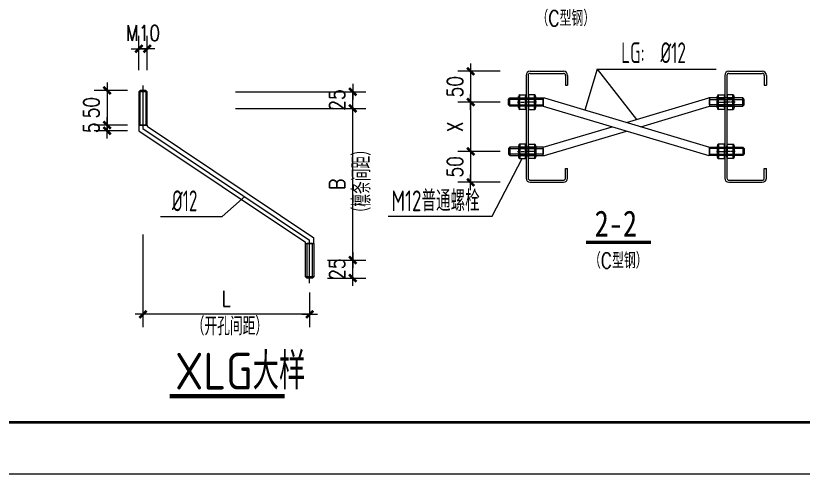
# Model space of a CAD drawing. Header units: millimetres. Extents: x 19781 to 898973, y -947928 to -267362.
# Drawn here: x 530426 to 553155, y -635803 to -622575 of the extents above; entities that cross this region are included whole.
import ezdxf

# ---------------------------------------------------------------- set-up
doc = ezdxf.new("R2010")
doc.units = ezdxf.units.MM
doc.header["$LTSCALE"] = 100
doc.linetypes.add('ACAD_ISO04W100', pattern=[30.5, 24, -3, 0.5, -3])
doc.linetypes.add('CENTER2', pattern=[28.574999, 19.049999, -3.175, 3.175, -3.175])
doc.layers.get('0').update_dxf_attribs({"lineweight": 18})
for name, color, linetype, lineweight in [('08', 3, 'Continuous', 18), ('14', 2, 'Continuous', 18), ('AXIS', 3, 'Continuous', 18), ('BORDER', 7, 'Continuous', 18), ('PUB_TEXT', 7, 'Continuous', 18), ('TDB_中实线', 7, 'Continuous', 18), ('TDB_中心线', 4, 'ACAD_ISO04W100', 18), ('TDB_文字', 3, 'Continuous', 18), ('TDB_细实线', 1, 'Continuous', 18)]:
    doc.layers.add(name, color=color, linetype=linetype, lineweight=lineweight)
doc.styles.add('_HZTXT', font='txt.shx', dxfattribs={"width": 0.7, "bigfont": 'hztxt.shx'})
doc.styles.add('dim_font', font='simplex.shx', dxfattribs={"width": 0.8, "bigfont": 'gbcbig.shx'})
doc.styles.add('GBHZ', font='gbenor.shx', dxfattribs={"bigfont": 'gbcbig.shx'})
doc.styles.add('TDB_仿宋字', font='', dxfattribs={"width": 0.8})
doc.styles.add('TDB_尺寸文字', font='simplex.shx', dxfattribs={"width": 0.65, "bigfont": 'hzdx.shx'})
doc.styles.add('TDB_文字', font='gbxwxt.shx', dxfattribs={"width": 0.8, "bigfont": 'hzdx.shx'})
doc.styles.add('TSSD_REIN', font='tssdeng.shx', dxfattribs={"width": 0.7, "bigfont": 'hztxt.shx'})
doc.styles.get('TDB_仿宋字').set_extended_font_data('宋体')
doc.dimstyles.new('dimn', dxfattribs={"dimtxt": 300, "dimasz": 1, "dimexe": 250, "dimexo": 300, "dimgap": 150, "dimtad": 1, "dimdec": 0, "dimzin": 0, "dimdsep": 46, "dimtxsty": 'dim_font', "dimblk": '_CAXARROW', "dimcen": 1, "dimdle": 2, "dimclrt": 7, "dimadec": 1, "dimazin": 0, "dimtfac": 1, "dimtdec": 0, "dimtix": 1, "dimtmove": 2, "dimatfit": 3, "dimfxl": 1, "dimtolj": 1, "dimtzin": 0, "dimarcsym": 0})

# ---------------------------------------------------------------- blocks, each defined once
blk = doc.blocks.new('_DIMX')
blk.add_line((-150, 0), (150, 0))
blk.add_lwpolyline([(-70, -70, 50, 50, 0), (70, 70, 50, 50, 0)], format="xyseb")
blk = doc.blocks.new('*X1370')
at = {"layer": 'AXIS', "color": 0, "linetype": 'Continuous', "lineweight": -2, "transparency": 16777216}
for p, q in [((456, 4001), (456, 4600)), ((1912, 4001), (1912, 4600)), ((457, 4350), (1911, 4350))]:
    blk.add_line(p, q, dxfattribs=at)
at = {"layer": 'AXIS', "color": 0, "linetype": 'Continuous', "lineweight": -2, "transparency": 16777216, "xscale": 1.00005, "yscale": 1.00005, "zscale": 1.00005, "rotation": 180}
blk.add_blockref('_DIMX', (456, 4350), dxfattribs=at)
at = {"layer": 'AXIS', "color": 0, "linetype": 'Continuous', "lineweight": -2, "transparency": 16777216, "xscale": 1.00005, "yscale": 1.00005, "zscale": 1.00005}
blk.add_blockref('_DIMX', (1912, 4350), dxfattribs=at)
at = {"layer": 'AXIS', "color": 7, "linetype": 'Continuous', "transparency": 16777216, "insert": (1184, 4650), "char_height": 300, "width": 1851.52, "attachment_point": 5, "style": 'dim_font'}
blk.add_mtext('250', dxfattribs=at)
blk = doc.blocks.new('_CAXARROW')
blk.add_hatch(color=0).paths.add_polyline_path([(0, 0), (-1, 0.125), (-1, -0.125)], flags=0)
blk = doc.blocks.new('*X1371')
at = {"layer": 'AXIS', "color": 0, "linetype": 'Continuous', "lineweight": -2, "transparency": 16777216}
for p, q in [((1912, 4001), (1912, 4600)), ((3368, 4001), (3368, 4600)), ((1913, 4350), (3367, 4350))]:
    blk.add_line(p, q, dxfattribs=at)
at = {"layer": 'AXIS', "color": 0, "linetype": 'Continuous', "lineweight": -2, "transparency": 16777216, "xscale": 1.00005, "yscale": 1.00005, "zscale": 1.00005, "rotation": 180}
blk.add_blockref('_DIMX', (1912, 4350), dxfattribs=at)
at = {"layer": 'AXIS', "color": 0, "linetype": 'Continuous', "lineweight": -2, "transparency": 16777216, "xscale": 1.00005, "yscale": 1.00005, "zscale": 1.00005}
blk.add_blockref('_DIMX', (3368, 4350), dxfattribs=at)
at = {"layer": 'AXIS', "color": 7, "linetype": 'Continuous', "transparency": 16777216, "insert": (2640, 4650), "char_height": 300, "width": 1851.52, "attachment_point": 5, "style": 'dim_font'}
blk.add_mtext('250', dxfattribs=at)
blk = doc.blocks.new('*X1373')
at = {"layer": 'AXIS', "color": 0, "linetype": 'Continuous', "lineweight": -2, "transparency": 16777216}
for p, q in [((2159, 3791), (1340, 3791)), ((1590, 3792), (1590, 3793)), ((1590, 3791), (1590, 3198)), ((2159, 3198), (1340, 3198)), ((1590, 3197), (1590, 3196))]:
    blk.add_line(p, q, dxfattribs=at)
at = {"layer": 'AXIS', "color": 0, "linetype": 'Continuous', "lineweight": -2, "transparency": 16777216, "xscale": 1.00005, "yscale": 1.00005, "zscale": 1.00005}
for p, rotation in [((1590, 3791), 270), ((1590, 3198), 90)]:
    blk.add_blockref('_DIMX', p, dxfattribs=dict(at, rotation=rotation))
at = {"layer": 'AXIS', "color": 7, "linetype": 'Continuous', "transparency": 16777216, "insert": (1290, 3494), "char_height": 300, "width": 1165.77, "attachment_point": 5, "rotation": 90, "style": 'dim_font'}
blk.add_mtext('50', dxfattribs=at)
blk = doc.blocks.new('*X1374')
at = {"layer": 'AXIS', "color": 0, "linetype": 'Continuous', "lineweight": -2, "transparency": 16777216}
for p, q in [((2159, 3198), (1340, 3198)), ((1590, 3197), (1590, 2251)), ((2159, 2250), (1340, 2250))]:
    blk.add_line(p, q, dxfattribs=at)
at = {"layer": 'AXIS', "color": 0, "linetype": 'Continuous', "lineweight": -2, "transparency": 16777216, "xscale": 1.00005, "yscale": 1.00005, "zscale": 1.00005}
for p, rotation in [((1590, 3198), 90), ((1590, 2250), 270)]:
    blk.add_blockref('_DIMX', p, dxfattribs=dict(at, rotation=rotation))
at = {"layer": 'AXIS', "color": 7, "linetype": 'Continuous', "transparency": 16777216, "insert": (1290, 2724), "char_height": 300, "width": 480.02, "attachment_point": 5, "rotation": 90, "style": 'dim_font'}
blk.add_mtext('X', dxfattribs=at)
blk = doc.blocks.new('*X1375')
at = {"layer": 'AXIS', "color": 0, "linetype": 'Continuous', "lineweight": -2, "transparency": 16777216}
for p, q in [((2159, 2250), (1340, 2250)), ((1590, 2251), (1590, 2252)), ((1590, 2250), (1590, 1656)), ((2159, 1656), (1340, 1656)), ((1590, 1655), (1590, 1654))]:
    blk.add_line(p, q, dxfattribs=at)
at = {"layer": 'AXIS', "color": 0, "linetype": 'Continuous', "lineweight": -2, "transparency": 16777216, "xscale": 1.00005, "yscale": 1.00005, "zscale": 1.00005}
for p, rotation in [((1590, 2250), 270), ((1590, 1656), 90)]:
    blk.add_blockref('_DIMX', p, dxfattribs=dict(at, rotation=rotation))
at = {"layer": 'AXIS', "color": 7, "linetype": 'Continuous', "transparency": 16777216, "insert": (1290, 1953), "char_height": 300, "width": 1165.77, "attachment_point": 5, "rotation": 90, "style": 'dim_font'}
blk.add_mtext('50', dxfattribs=at)
blk = doc.blocks.new('*X1377')
at = {"layer": 'AXIS', "color": 0, "linetype": 'Continuous', "lineweight": -2, "transparency": 16777216}
for p, q in [((1142, 3151), (1142, 1363)), ((4348, 2035), (4348, 1363)), ((4347, 1613), (1143, 1613))]:
    blk.add_line(p, q, dxfattribs=at)
at = {"layer": 'AXIS', "color": 0, "linetype": 'Continuous', "lineweight": -2, "transparency": 16777216, "xscale": 1.00005, "yscale": 1.00005, "zscale": 1.00005, "rotation": 180}
blk.add_blockref('_DIMX', (1142, 1613), dxfattribs=at)
at = {"layer": 'AXIS', "color": 0, "linetype": 'Continuous', "lineweight": -2, "transparency": 16777216, "xscale": 1.00005, "yscale": 1.00005, "zscale": 1.00005}
blk.add_blockref('_DIMX', (4348, 1613), dxfattribs=at)
at = {"layer": 'AXIS', "color": 7, "linetype": 'Continuous', "transparency": 16777216, "insert": (2745, 1913), "char_height": 300, "width": 411.45, "attachment_point": 5, "style": 'dim_font'}
blk.add_mtext('L', dxfattribs=at)
blk = doc.blocks.new('*X1378')
at = {"layer": 'AXIS', "color": 0, "linetype": 'Continuous', "lineweight": -2, "transparency": 16777216}
for p, q in [((4695, 2655), (5428, 2655)), ((5178, 2656), (5178, 2657)), ((5178, 2308), (5178, 2655)), ((4695, 2308), (5428, 2308)), ((5178, 2307), (5178, 2306))]:
    blk.add_line(p, q, dxfattribs=at)
at = {"layer": 'AXIS', "color": 0, "linetype": 'Continuous', "lineweight": -2, "transparency": 16777216, "xscale": 1.00005, "yscale": 1.00005, "zscale": 1.00005}
for p, rotation in [((5178, 2655), 270), ((5178, 2308), 90)]:
    blk.add_blockref('_DIMX', p, dxfattribs=dict(at, rotation=rotation))
at = {"layer": 'AXIS', "color": 7, "linetype": 'Continuous', "transparency": 16777216, "insert": (4878, 2481), "char_height": 300, "width": 1165.77, "attachment_point": 5, "rotation": 90, "style": 'dim_font'}
blk.add_mtext('25', dxfattribs=at)
blk = doc.blocks.new('*X1379')
at = {"layer": 'AXIS', "color": 0, "linetype": 'Continuous', "lineweight": -2, "transparency": 16777216}
for p, q in [((2922, 5574), (5428, 5574)), ((5178, 2656), (5178, 5573)), ((4695, 2655), (5428, 2655))]:
    blk.add_line(p, q, dxfattribs=at)
at = {"layer": 'AXIS', "color": 0, "linetype": 'Continuous', "lineweight": -2, "transparency": 16777216, "xscale": 1.00005, "yscale": 1.00005, "zscale": 1.00005}
for p, rotation in [((5178, 5574), 90), ((5178, 2655), 270)]:
    blk.add_blockref('_DIMX', p, dxfattribs=dict(at, rotation=rotation))
at = {"layer": 'AXIS', "color": 7, "linetype": 'Continuous', "transparency": 16777216, "insert": (4878, 4114), "char_height": 300, "width": 480.02, "attachment_point": 5, "rotation": 90, "style": 'dim_font'}
blk.add_mtext('B', dxfattribs=at)
blk = doc.blocks.new('*X1380')
at = {"layer": 'AXIS', "color": 0, "linetype": 'Continuous', "lineweight": -2, "transparency": 16777216}
for p, q in [((2922, 5894), (5428, 5894)), ((5178, 5895), (5178, 5896)), ((5178, 5574), (5178, 5894)), ((2922, 5574), (5428, 5574)), ((5178, 5573), (5178, 5572))]:
    blk.add_line(p, q, dxfattribs=at)
at = {"layer": 'AXIS', "color": 0, "linetype": 'Continuous', "lineweight": -2, "transparency": 16777216, "xscale": 1.00005, "yscale": 1.00005, "zscale": 1.00005}
for p, rotation in [((5178, 5894), 270), ((5178, 5574), 90)]:
    blk.add_blockref('_DIMX', p, dxfattribs=dict(at, rotation=rotation))
at = {"layer": 'AXIS', "color": 7, "linetype": 'Continuous', "transparency": 16777216, "insert": (4878, 5734), "char_height": 300, "width": 1165.77, "attachment_point": 5, "rotation": 90, "style": 'dim_font'}
blk.add_mtext('25', dxfattribs=at)
blk = doc.blocks.new('*X1381')
at = {"layer": 'AXIS', "color": 0, "linetype": 'Continuous', "lineweight": -2, "transparency": 16777216}
for p, q in [((1062, 6311), (1062, 6972)), ((1222, 6311), (1222, 6972)), ((1061, 6722), (1060, 6722)), ((1062, 6722), (1222, 6722)), ((1223, 6722), (1224, 6722))]:
    blk.add_line(p, q, dxfattribs=at)
at = {"layer": 'AXIS', "color": 0, "linetype": 'Continuous', "lineweight": -2, "transparency": 16777216, "xscale": 1.00005, "yscale": 1.00005, "zscale": 1.00005}
blk.add_blockref('_DIMX', (1062, 6722), dxfattribs=at)
at = {"layer": 'AXIS', "color": 0, "linetype": 'Continuous', "lineweight": -2, "transparency": 16777216, "xscale": 1.00005, "yscale": 1.00005, "zscale": 1.00005, "rotation": 180}
blk.add_blockref('_DIMX', (1222, 6722), dxfattribs=at)
at = {"layer": 'AXIS', "color": 7, "linetype": 'Continuous', "transparency": 16777216, "insert": (1142, 7022), "char_height": 300, "width": 1954.38, "attachment_point": 5, "style": 'dim_font'}
blk.add_mtext('M10', dxfattribs=at)
blk = doc.blocks.new('*X1382')
at = {"layer": 'AXIS', "color": 0, "linetype": 'Continuous', "lineweight": -2, "transparency": 16777216}
for p, q in [((843, 5920), (200, 5920)), ((450, 5921), (450, 5922)), ((450, 5920), (450, 5253)), ((843, 5253), (200, 5253)), ((450, 5252), (450, 5251))]:
    blk.add_line(p, q, dxfattribs=at)
at = {"layer": 'AXIS', "color": 0, "linetype": 'Continuous', "lineweight": -2, "transparency": 16777216, "xscale": 1.00005, "yscale": 1.00005, "zscale": 1.00005}
for p, rotation in [((450, 5920), 270), ((450, 5253), 90)]:
    blk.add_blockref('_DIMX', p, dxfattribs=dict(at, rotation=rotation))
at = {"layer": 'AXIS', "color": 7, "linetype": 'Continuous', "transparency": 16777216, "insert": (150, 5587), "char_height": 300, "width": 1165.77, "attachment_point": 5, "rotation": 90, "style": 'dim_font'}
blk.add_mtext('50', dxfattribs=at)
blk = doc.blocks.new('*X1383')
at = {"layer": 'AXIS', "color": 0, "linetype": 'Continuous', "lineweight": -2, "transparency": 16777216}
for p, q in [((843, 5253), (200, 5253)), ((450, 5254), (450, 5255)), ((450, 5253), (450, 5144)), ((843, 5144), (200, 5144)), ((450, 5143), (450, 5142))]:
    blk.add_line(p, q, dxfattribs=at)
at = {"layer": 'AXIS', "color": 0, "linetype": 'Continuous', "lineweight": -2, "transparency": 16777216, "xscale": 1.00005, "yscale": 1.00005, "zscale": 1.00005}
for p, rotation in [((450, 5253), 270), ((450, 5144), 90)]:
    blk.add_blockref('_DIMX', p, dxfattribs=dict(at, rotation=rotation))
at = {"layer": 'AXIS', "color": 7, "linetype": 'Continuous', "transparency": 16777216, "insert": (150, 5199), "char_height": 300, "width": 480.02, "attachment_point": 5, "rotation": 90, "style": 'dim_font'}
blk.add_mtext('5', dxfattribs=at)
blk = doc.blocks.new('A$C494400F7')
for p, q in [((330.4, 3149), (330.4, 3356.9)), ((330.4, 3356.9), (412.4, 3356.9)), ((412.4, 3356.9), (412.4, 3149)), ((412.4, 3335.9), (418.4, 3335.9)), ((412.4, 3169.9), (412.4, 3335.9)), ((418.4, 3335.9), (418.4, 3169.9)), ((487.3, 3335.9), (481.3, 3335.9)), ((481.3, 3335.9), (481.3, 3169.9)), ((569.3, 3356.9), (487.3, 3356.9)), ((487.3, 3356.9), (487.3, 3149)), ((487.3, 3169.9), (487.3, 3335.9)), ((569.3, 3149), (569.3, 3356.9)), ((3257.5, 3149), (3257.5, 3356.9)), ((3257.5, 3356.9), (3339.5, 3356.9)), ((3339.5, 3356.9), (3339.5, 3149)), ((3339.5, 3335.9), (3345.5, 3335.9)), ((3339.5, 3169.9), (3339.5, 3335.9)), ((3345.5, 3335.9), (3345.5, 3169.9)), ((3414.7, 3335.9), (3408.7, 3335.9)), ((3408.7, 3335.9), (3408.7, 3169.9)), ((3496.7, 3356.9), (3414.7, 3356.9)), ((3414.7, 3356.9), (3414.7, 3149)), ((3414.7, 3169.9), (3414.7, 3335.9)), ((3496.7, 3149), (3496.7, 3356.9)), ((310.4, 3173.3), (310.4, 3332.6)), ((330.4, 3304.9), (412.4, 3304.9)), ((330.4, 3201), (412.4, 3201)), ((569.3, 3304.9), (487.3, 3304.9)), ((569.3, 3201), (487.3, 3201)), ((589.3, 3173.3), (589.3, 3332.6)), ((3237.5, 3173.3), (3237.5, 3332.6)), ((3257.5, 3304.9), (3339.5, 3304.9)), ((3257.5, 3201), (3339.5, 3201)), ((3496.7, 3304.9), (3414.7, 3304.9)), ((3496.7, 3201), (3414.7, 3201)), ((3516.7, 3173.3), (3516.7, 3332.6)), ((412.4, 3149), (330.4, 3149)), ((418.4, 3169.9), (412.4, 3169.9)), ((481.3, 3169.9), (487.3, 3169.9)), ((487.3, 3149), (569.3, 3149)), ((3339.5, 3149), (3257.5, 3149)), ((3345.5, 3169.9), (3339.5, 3169.9)), ((3408.7, 3169.9), (3414.7, 3169.9)), ((3414.7, 3149), (3496.7, 3149))]:
    blk.add_line(p, q)
at = {"color": 2, "linetype": 'CENTER2', "ltscale": 0.0075}
for p, q in [((299.1, 3252.9), (432.1, 3252.9)), ((600.6, 3252.9), (467.5, 3252.9)), ((3226.2, 3252.9), (3359.3, 3252.9)), ((3528, 3252.9), (3394.9, 3252.9))]:
    blk.add_line(p, q, dxfattribs=at)
for centre, radius, start, end in [((337.2, 3330.9), 26.9, 104.67593, 255.32407), ((562.5, 3330.9), 26.9, 284.67593, 75.32407), ((3264.3, 3330.9), 26.9, 104.67593, 255.32407), ((3489.9, 3330.9), 26.9, 284.67593, 75.32407), ((337.2, 3175), 26.9, 104.67593, 255.32407), ((387.9, 3252.9), 77.5, 137.89655, 222.10345), ((511.8, 3252.9), 77.5, 317.89655, 42.10345), ((562.5, 3175), 26.9, 284.67593, 75.32407), ((3315, 3252.9), 77.5, 137.89655, 222.10345), ((3264.3, 3175), 26.9, 104.67593, 255.32407), ((3439.2, 3252.9), 77.5, 317.89655, 42.10345), ((3489.9, 3175), 26.9, 284.67593, 75.32407)]:
    blk.add_arc(centre, radius, start, end)
at = {"layer": 'TDB_中实线'}
for p, q in [((467.8, 3651.2), (947.3, 3675.2)), ((469.3, 3621.3), (948.8, 3645.2)), ((3354.9, 3621.2), (2875.4, 3645.2)), ((3356.4, 3651.2), (2876.9, 3675.2)), ((410.9, 3588.3), (484.9, 2110)), ((440.9, 3589.8), (514.8, 2111.5)), ((980.3, 3616.8), (987.3, 3476.9)), ((1010.2, 3618.3), (1017.2, 3478.4)), ((2814, 3618.3), (2807, 3478.4)), ((2844, 3616.8), (2837, 3476.9)), ((3383.3, 3589.8), (3309.4, 2111.5)), ((3413.3, 3588.3), (3339.4, 2110)), ((987.3, 3476.9), (1017.2, 3478.4)), ((2837, 3476.9), (2807, 3478.4)), ((1047.2, 2278.3), (1077.2, 2279.8)), ((1054.2, 2138.5), (1047.2, 2278.3)), ((1084.2, 2140), (1077.2, 2279.8)), ((2740, 2140), (2747, 2279.8)), ((2777, 2278.3), (2747, 2279.8)), ((2770, 2138.5), (2777, 2278.3)), ((546.3, 2083), (1025.7, 2107)), ((547.8, 2053.1), (1027.2, 2077.1)), ((3276.4, 2053), (2797, 2077)), ((3277.9, 2083), (2798.5, 2107))]:
    blk.add_line(p, q, dxfattribs=at)
at = {"layer": 'TDB_中实线', "ltscale": 100}
for p, q in [((470.7, 3412.9), (470.7, 3092.9)), ((470.7, 3412.9), (3351.5, 3412.9)), ((470.7, 3382.9), (3351.5, 3382.9)), ((546.2, 3382.9), (576.2, 3412.9)), ((658.4, 3382.9), (688.4, 3412.9)), ((770.7, 3382.9), (800.7, 3412.9)), ((883, 3382.9), (913, 3412.9)), ((995.2, 3382.9), (1025.2, 3412.9)), ((1107.5, 3382.9), (1137.5, 3412.9)), ((1219.8, 3382.9), (1249.8, 3412.9)), ((1332, 3382.9), (1362, 3412.9)), ((1444.3, 3382.9), (1474.3, 3412.9)), ((1556.6, 3382.9), (1586.6, 3412.9)), ((1668.8, 3382.9), (1698.8, 3412.9)), ((1781.1, 3382.9), (1811.1, 3412.9)), ((1893.4, 3382.9), (1923.4, 3412.9)), ((2005.6, 3382.9), (2035.6, 3412.9)), ((2117.9, 3382.9), (2147.9, 3412.9)), ((2230.1, 3382.9), (2260.2, 3412.9)), ((2342.4, 3382.9), (2372.4, 3412.9)), ((2454.7, 3382.9), (2484.7, 3412.9)), ((2566.9, 3382.9), (2596.9, 3412.9)), ((2679.2, 3382.9), (2709.2, 3412.9)), ((2791.5, 3382.9), (2821.5, 3412.9)), ((2903.7, 3382.9), (2933.7, 3412.9)), ((3016, 3382.9), (3046, 3412.9)), ((3128.3, 3382.9), (3158.3, 3412.9)), ((3240.5, 3382.9), (3270.5, 3412.9)), ((3351.5, 3092.9), (3351.5, 3412.9)), ((69.6, 3292.9), (89.6, 3312.9)), ((69.6, 3212.9), (69.6, 3292.9)), ((89.6, 3192.9), (69.6, 3212.9)), ((89.6, 3192.9), (89.6, 3312.9)), ((89.6, 3312.9), (736.2, 3312.9)), ((736.2, 3292.9), (89.6, 3292.9)), ((89.6, 3212.9), (736.2, 3212.9)), ((736.2, 3192.9), (89.6, 3192.9)), ((736.2, 3312.9), (3088, 3312.9)), ((736.2, 3312.9), (736.2, 3192.9)), ((736.2, 3212.9), (736.2, 3292.9)), ((736.2, 3192.9), (3088, 3192.9)), ((3649.7, 3312.9), (3088, 3312.9)), ((3088, 3312.9), (3088, 3192.9)), ((3088, 3212.9), (3088, 3292.9)), ((3088, 3292.9), (3649.7, 3292.9)), ((3649.7, 3212.9), (3088, 3212.9)), ((3088, 3192.9), (3649.7, 3192.9)), ((3649.7, 3192.9), (3649.7, 3312.9)), ((3669.7, 3292.9), (3649.7, 3312.9)), ((3649.7, 3192.9), (3669.7, 3212.9)), ((3669.7, 3212.9), (3669.7, 3292.9)), ((470.7, 3122.9), (3351.5, 3122.9)), ((470.7, 3092.9), (3351.5, 3092.9)), ((480.7, 3092.9), (510.7, 3122.9)), ((592.9, 3092.9), (622.9, 3122.9)), ((705.2, 3092.9), (735.2, 3122.9)), ((817.5, 3092.9), (847.5, 3122.9)), ((929.7, 3092.9), (959.7, 3122.9)), ((1042, 3092.9), (1072, 3122.9)), ((1154.3, 3092.9), (1184.3, 3122.9)), ((1266.5, 3092.9), (1296.5, 3122.9)), ((1378.8, 3092.9), (1408.8, 3122.9)), ((1491.1, 3092.9), (1521.1, 3122.9)), ((1603.3, 3092.9), (1633.3, 3122.9)), ((1715.6, 3092.9), (1745.6, 3122.9)), ((1827.9, 3092.9), (1857.9, 3122.9)), ((1940.1, 3092.9), (1970.1, 3122.9)), ((2052.4, 3092.9), (2082.4, 3122.9)), ((2164.6, 3092.9), (2194.7, 3122.9)), ((2276.9, 3092.9), (2306.9, 3122.9)), ((2389.2, 3092.9), (2419.2, 3122.9)), ((2501.4, 3092.9), (2531.4, 3122.9)), ((2613.7, 3092.9), (2643.7, 3122.9)), ((2726, 3092.9), (2756, 3122.9)), ((2838.2, 3092.9), (2868.2, 3122.9)), ((2950.5, 3092.9), (2980.5, 3122.9)), ((3062.8, 3092.9), (3092.8, 3122.9)), ((3175, 3092.9), (3205, 3122.9)), ((3287.3, 3092.9), (3317.3, 3122.9))]:
    blk.add_line(p, q, dxfattribs=at)
at = {"layer": 'TDB_中实线', "color": 3}
for p, q in [((233.8, 1971.5), (1912.1, 2055.5)), ((237.3, 1901.6), (1915.6, 1985.5)), ((3586.9, 1901.6), (1908.6, 1985.5)), ((3590.4, 1971.5), (1912.1, 2055.5))]:
    blk.add_line(p, q, dxfattribs=at)
at = {"layer": 'TDB_中实线'}
for centre, radius, start, end in [((470.8, 3591.3), 60, 92.864, 182.864), ((950.3, 3615.3), 60, 2.864, 92.864), ((950.3, 3615.3), 30, 2.865, 92.864), ((470.8, 3591.3), 30, 92.864, 182.864), ((1024.2, 2137), 30, 272.864, 2.864), ((1024.2, 2137), 60, 272.864, 2.864), ((544.8, 2113), 60, 182.864, 272.864), ((544.8, 2113), 30, 182.864, 272.864)]:
    blk.add_arc(centre, radius, start, end, dxfattribs=at)
for centre, major_axis, start_param, end_param in [((2873.9, 3615.3), (42.4, 42.4), 0.7354119, 2.3062083), ((2873.9, 3615.3), (-21.2, 21.2), 5.4478009, 7.0185798), ((3353.4, 3591.3), (42.4, 42.4), 5.4478009, 7.0185972), ((3353.4, 3591.3), (21.2, 21.2), 5.4478009, 7.0185972), ((2800, 2137), (42.4, 42.4), 2.3062083, 3.8770046), ((2800, 2137), (-21.2, 21.2), 0.7354119, 2.3062083), ((3279.4, 2113), (42.4, 42.4), 3.8770046, 5.4478009), ((3279.4, 2113), (21.2, 21.2), 3.8770046, 5.4478009)]:
    blk.add_ellipse(centre, major_axis=major_axis, ratio=1, start_param=start_param, end_param=end_param, dxfattribs=at)
at = {"layer": 'TDB_中心线', "ltscale": 20}
for p, q in [((0, 3252.9), (3770.1, 3252.9)), ((1912.1, 2327.4), (1912.1, 1337.7))]:
    blk.add_line(p, q, dxfattribs=at)
at = {"layer": 'TDB_文字', "color": 3}
for p, q in [((2596.9, 3412.9), (2794.2, 4044)), ((2794.2, 4044), (6343.5, 4044)), ((1072.6, 3283.7), (1480.4, 2428.6)), ((3482, 3179.8), (3889.7, 2324.7)), ((1480.4, 2428.6), (2984.6, 2428.6)), ((3889.7, 2324.7), (5393.9, 2324.7))]:
    blk.add_line(p, q, dxfattribs=at)
blk.add_lwpolyline([(1334.4, 501.3, 60, 60, 0), (2584.5, 501.3, 60, 60, 0)], format="xyseb", dxfattribs=at)
at = {"layer": 'TDB_中实线'}
for s, height, style, width, p in [('TG:%%C32x2.0', 400.04, 'TDB_文字', 0.7, (3624.6, 4119.5)), ('LG:%%C12', 400.04, 'TDB_文字', 0.7, (1551.5, 2498.9)), ('M12普通螺栓', 400.04, 'TSSD_REIN', 0.7, (3960.9, 2394.9)), ('（C型钢）', 300.03, 'TDB_尺寸文字', 0.8, (1389.7, 0))]:
    blk.add_text(s, height=height, dxfattribs=dict(at, style=style, width=width)).set_placement(p)
at = {"layer": 'TDB_细实线', "style": 'TDB_仿宋字', "width": 0.8}
blk.add_text('1-1', height=500.05, dxfattribs=at).set_placement((1499, 613.1))
at = {"layer": 'AXIS', "linetype": 'Continuous'}
for base, p1, p2, picture, middle in [((1912.1, 4349.7), (456.2, 3701.4), (1912.1, 3701.4), '*X1370', (1184.2, 4649.7)), ((3368, 4349.7), (1912.1, 3701.4), (3368, 3701.4), '*X1371', (2640.1, 4649.7))]:
    dim = blk.add_linear_dim(base=base, p1=p1, p2=p2, text='250', dimstyle='dimn', override={"dimscale": 1.00005, "dimlfac": 0.99995, "dimsah": 1}, dxfattribs=at)
    dim.commit()
    dim.dimension.update_dxf_attribs({"geometry": picture, "text_midpoint": middle, "dimtype": 160})
blk = doc.blocks.new('A$C15B25AA1')
for p, q in [((2536, 3059.2), (2536, 3336.5)), ((2536, 3336.5), (2645.4, 3336.5)), ((2645.4, 3336.5), (2645.4, 3059.2)), ((2815.3, 3336.5), (2705.9, 3336.5)), ((2705.9, 3336.5), (2705.9, 3059.2)), ((2815.3, 3059.2), (2815.3, 3336.5)), ((6361.9, 3059.2), (6361.9, 3336.5)), ((6361.9, 3336.5), (6471.3, 3336.5)), ((6471.3, 3336.5), (6471.3, 3059.2)), ((6636.7, 3336.5), (6527.3, 3336.5)), ((6527.3, 3336.5), (6527.3, 3059.2)), ((6636.7, 3059.2), (6636.7, 3336.5)), ((2509.3, 3091.7), (2509.3, 3304.1)), ((2536, 3267.2), (2645.4, 3267.2)), ((2645.4, 3308.6), (2653.4, 3308.6)), ((2645.4, 3087.2), (2645.4, 3308.6)), ((2653.4, 3308.6), (2653.4, 3087.2)), ((2705.9, 3308.6), (2697.9, 3308.6)), ((2697.9, 3308.6), (2697.9, 3087.2)), ((2705.9, 3087.2), (2705.9, 3308.6)), ((2815.3, 3267.2), (2705.9, 3267.2)), ((2842, 3091.7), (2842, 3304.1)), ((6335.2, 3091.7), (6335.2, 3304.1)), ((6361.9, 3267.2), (6471.3, 3267.2)), ((6471.3, 3308.6), (6479.3, 3308.6)), ((6471.3, 3087.2), (6471.3, 3308.6)), ((6479.3, 3308.6), (6479.3, 3087.2)), ((6527.3, 3308.6), (6519.3, 3308.6)), ((6519.3, 3308.6), (6519.3, 3087.2)), ((6527.3, 3087.2), (6527.3, 3308.6)), ((6636.7, 3267.2), (6527.3, 3267.2)), ((6663.4, 3091.7), (6663.4, 3304.1)), ((2536, 3128.6), (2645.4, 3128.6)), ((2645.4, 3059.2), (2536, 3059.2)), ((2653.4, 3087.2), (2645.4, 3087.2)), ((2697.9, 3087.2), (2705.9, 3087.2)), ((2815.3, 3128.6), (2705.9, 3128.6)), ((2705.9, 3059.2), (2815.3, 3059.2)), ((6361.9, 3128.6), (6471.3, 3128.6)), ((6471.3, 3059.2), (6361.9, 3059.2)), ((6479.3, 3087.2), (6471.3, 3087.2)), ((6519.3, 3087.2), (6527.3, 3087.2)), ((6636.7, 3128.6), (6527.3, 3128.6)), ((6527.3, 3059.2), (6636.7, 3059.2)), ((2509.3, 2355.8), (2509.3, 2143.4)), ((2536, 2388.3), (2536, 2111)), ((2645.4, 2388.3), (2536, 2388.3)), ((2536, 2318.9), (2645.4, 2318.9)), ((2645.4, 2111), (2645.4, 2388.3)), ((2653.4, 2360.3), (2645.4, 2360.3)), ((2645.4, 2360.3), (2645.4, 2138.9)), ((2653.4, 2138.9), (2653.4, 2360.3)), ((2697.9, 2138.9), (2697.9, 2360.3)), ((2697.9, 2360.3), (2705.9, 2360.3)), ((2705.9, 2111), (2705.9, 2388.3)), ((2705.9, 2388.3), (2815.3, 2388.3)), ((2705.9, 2360.3), (2705.9, 2138.9)), ((2815.3, 2318.9), (2705.9, 2318.9)), ((2815.3, 2388.3), (2815.3, 2111)), ((2842, 2355.8), (2842, 2143.4)), ((6335.2, 2355.8), (6335.2, 2143.4)), ((6361.9, 2388.3), (6361.9, 2111)), ((6471.3, 2388.3), (6361.9, 2388.3)), ((6361.9, 2318.9), (6471.3, 2318.9)), ((6471.3, 2111), (6471.3, 2388.3)), ((6479.3, 2360.3), (6471.3, 2360.3)), ((6471.3, 2360.3), (6471.3, 2138.9)), ((6479.3, 2138.9), (6479.3, 2360.3)), ((6519.3, 2138.9), (6519.3, 2360.3)), ((6519.3, 2360.3), (6527.3, 2360.3)), ((6527.3, 2111), (6527.3, 2388.3)), ((6527.3, 2388.3), (6636.7, 2388.3)), ((6527.3, 2360.3), (6527.3, 2138.9)), ((6636.7, 2318.9), (6527.3, 2318.9)), ((6636.7, 2388.3), (6636.7, 2111)), ((6663.4, 2355.8), (6663.4, 2143.4)), ((2536, 2180.3), (2645.4, 2180.3)), ((2645.4, 2138.9), (2653.4, 2138.9)), ((2705.9, 2138.9), (2697.9, 2138.9)), ((2815.3, 2180.3), (2705.9, 2180.3)), ((6361.9, 2180.3), (6471.3, 2180.3)), ((6471.3, 2138.9), (6479.3, 2138.9)), ((6527.3, 2138.9), (6519.3, 2138.9)), ((6636.7, 2180.3), (6527.3, 2180.3)), ((2536, 2111), (2645.4, 2111)), ((2815.3, 2111), (2705.9, 2111)), ((6361.9, 2111), (6471.3, 2111)), ((6636.7, 2111), (6527.3, 2111))]:
    blk.add_line(p, q)
at = {"color": 2, "linetype": 'CENTER2', "ltscale": 0.0075}
for p, q in [((2494.3, 3197.9), (2671.7, 3197.9)), ((2857.1, 3197.9), (2679.6, 3197.9)), ((6320.1, 3197.9), (6497.6, 3197.9)), ((6678.5, 3197.9), (6501, 3197.9)), ((2494.3, 2249.6), (2671.7, 2249.6)), ((2857.1, 2249.6), (2679.6, 2249.6)), ((6320.1, 2249.6), (6497.6, 2249.6)), ((6678.5, 2249.6), (6501, 2249.6))]:
    blk.add_line(p, q, dxfattribs=at)
for centre, radius, start, end in [((2545.1, 3301.9), 35.8, 104.67593, 255.32407), ((2806.3, 3301.9), 35.8, 284.67593, 75.32407), ((6371, 3301.9), 35.8, 104.67593, 255.32407), ((6627.7, 3301.9), 35.8, 284.67593, 75.32407), ((2612.7, 3197.9), 103.4, 137.89655, 222.10345), ((2738.6, 3197.9), 103.4, 317.89655, 42.10345), ((6438.6, 3197.9), 103.4, 137.89655, 222.10345), ((6560, 3197.9), 103.4, 317.89655, 42.10345), ((2545.1, 3093.9), 35.8, 104.67593, 255.32407), ((2806.3, 3093.9), 35.8, 284.67593, 75.32407), ((6371, 3093.9), 35.8, 104.67593, 255.32407), ((6627.7, 3093.9), 35.8, 284.67593, 75.32407), ((2545.1, 2353.6), 35.8, 104.67593, 255.32407), ((2612.7, 2249.6), 103.4, 137.89655, 222.10345), ((2806.3, 2353.6), 35.8, 284.67593, 75.32407), ((2738.6, 2249.6), 103.4, 317.89655, 42.10345), ((6371, 2353.6), 35.8, 104.67593, 255.32407), ((6438.6, 2249.6), 103.4, 137.89655, 222.10345), ((6627.7, 2353.6), 35.8, 284.67593, 75.32407), ((6560, 2249.6), 103.4, 317.89655, 42.10345), ((2545.1, 2145.6), 35.8, 104.67593, 255.32407), ((2806.3, 2145.6), 35.8, 284.67593, 75.32407), ((6371, 2145.6), 35.8, 104.67593, 255.32407), ((6627.7, 2145.6), 35.8, 284.67593, 75.32407)]:
    blk.add_arc(centre, radius, start, end)
at = {"layer": 'PUB_TEXT'}
for p, q in [((4021.6, 3829.3), (3787.7, 3045.8)), ((4021.6, 3829.3), (4781.9, 2863.7)), ((3010.2, 3277.9), (6185.8, 2329.7)), ((4589.3, 2806.4), (6174.3, 3277.9)), ((2987, 3117.8), (6174.3, 2169.6)), ((4866.1, 2723.8), (6185.8, 3117.8)), ((2987, 2329.7), (4311.6, 2723.8)), ((3010.2, 2169.6), (4589.3, 2641.1)), ((2987, 2169.6), (3010.2, 2169.6))]:
    blk.add_line(p, q, dxfattribs=at)
at = {"layer": 'TDB_中实线'}
for p, q in [((2735.7, 3791.1), (3376.1, 3791.1)), ((6559.4, 3791.1), (7199.7, 3791.1)), ((2655.7, 3711), (2655.7, 1736.5)), ((2695.7, 3711), (2695.7, 1736.5)), ((2735.7, 3751), (3376.1, 3751)), ((3416.1, 3711), (3416.1, 3524.2)), ((3456.1, 3711), (3456.1, 3524.2)), ((6479.3, 3711), (6479.3, 1736.5)), ((6519.3, 3711), (6519.3, 1736.5)), ((6559.4, 3751), (7199.7, 3751)), ((7239.8, 3711), (7239.8, 3524.2)), ((7279.8, 3711), (7279.8, 3524.2)), ((3416.1, 3524.2), (3456.1, 3524.2)), ((7239.8, 3524.2), (7279.8, 3524.2)), ((3416.1, 1923.3), (3456.1, 1923.3)), ((3416.1, 1736.5), (3416.1, 1923.3)), ((3456.1, 1736.5), (3456.1, 1923.3)), ((7239.8, 1923.3), (7279.8, 1923.3)), ((7239.8, 1736.5), (7239.8, 1923.3)), ((7279.8, 1736.5), (7279.8, 1923.3)), ((2735.7, 1696.5), (3376.1, 1696.5)), ((6559.4, 1696.5), (7199.7, 1696.5)), ((2735.7, 1656.4), (3376.1, 1656.4)), ((6559.4, 1656.4), (7199.7, 1656.4))]:
    blk.add_line(p, q, dxfattribs=at)
at = {"layer": 'TDB_中实线', "ltscale": 100}
for p, q in [((2319.9, 3251.3), (2346.6, 3277.9)), ((2319.9, 3144.5), (2319.9, 3251.3)), ((2346.6, 3117.8), (2346.6, 3277.9)), ((2346.6, 3277.9), (3010.2, 3277.9)), ((2987, 3251.3), (2346.6, 3251.3)), ((2987, 3277.9), (2987, 3117.8)), ((2987, 3144.5), (2987, 3251.3)), ((6826.2, 3277.9), (6174.3, 3277.9)), ((6185.8, 3277.9), (6185.8, 3117.8)), ((6185.8, 3144.5), (6185.8, 3251.3)), ((6185.8, 3251.3), (6826.2, 3251.3)), ((6826.2, 3117.8), (6826.2, 3277.9)), ((6852.9, 3251.3), (6826.2, 3277.9)), ((6852.9, 3144.5), (6852.9, 3251.3)), ((2346.6, 3117.8), (2319.9, 3144.5)), ((2346.6, 3144.5), (2987, 3144.5)), ((2987, 3117.8), (2346.6, 3117.8)), ((6826.2, 3144.5), (6185.8, 3144.5)), ((6185.8, 3117.8), (6826.2, 3117.8)), ((6826.2, 3117.8), (6852.9, 3144.5)), ((2346.6, 2329.7), (2319.9, 2303)), ((2319.9, 2303), (2319.9, 2196.2)), ((2346.6, 2329.7), (2346.6, 2169.6)), ((2987, 2329.7), (2346.6, 2329.7)), ((2346.6, 2303), (2987, 2303)), ((2987, 2169.6), (2987, 2329.7)), ((2987, 2303), (2987, 2196.2)), ((6185.8, 2169.6), (6185.8, 2329.7)), ((6185.8, 2329.7), (6826.2, 2329.7)), ((6826.2, 2303), (6185.8, 2303)), ((6185.8, 2303), (6185.8, 2196.2)), ((6826.2, 2329.7), (6826.2, 2169.6)), ((6826.2, 2329.7), (6852.9, 2303)), ((6852.9, 2303), (6852.9, 2196.2)), ((2319.9, 2196.2), (2346.6, 2169.6)), ((2987, 2196.2), (2346.6, 2196.2)), ((2346.6, 2169.6), (2987, 2169.6)), ((6826.2, 2169.6), (6174.3, 2169.6)), ((6185.8, 2196.2), (6826.2, 2196.2)), ((6852.9, 2196.2), (6826.2, 2169.6))]:
    blk.add_line(p, q, dxfattribs=at)
at = {"layer": 'TDB_中实线'}
for centre, radius, start, end in [((2735.7, 3711), 80, 90, 180), ((3376.1, 3711), 80, 0, 90), ((6559.4, 3711), 80, 90, 180), ((7199.7, 3711), 80, 0, 90), ((2735.7, 3711), 40, 90, 180), ((3376.1, 3711), 40, 0.001, 90), ((6559.4, 3711), 40, 90, 180), ((7199.7, 3711), 40, 0.001, 90), ((2735.7, 1736.5), 80, 180, 270), ((2735.7, 1736.5), 40, 180, 270), ((3376.1, 1736.5), 80, 270, 360), ((3376.1, 1736.5), 40, 270, 360), ((6559.4, 1736.5), 80, 180, 270), ((6559.4, 1736.5), 40, 180, 270), ((7199.7, 1736.5), 80, 270, 360), ((7199.7, 1736.5), 40, 270, 360)]:
    blk.add_arc(centre, radius, start, end, dxfattribs=at)
at = {"layer": 'TDB_文字', "color": 3}
for p, q in [((4021.6, 3829.3), (6314.1, 3829.3)), ((2006.6, 1006), (2580.2, 2111)), ((0, 1006), (2006.6, 1006))]:
    blk.add_line(p, q, dxfattribs=at)
blk.add_lwpolyline([(3810.9, 501.6, 60, 60, 0), (5061.7, 501.6, 60, 60, 0)], format="xyseb", dxfattribs=at)
at = {"layer": 'TDB_中实线'}
for s, height, style, width, p in [('M12普通螺栓', 400.24, 'TSSD_REIN', 0.7, (66.4, 1099.6)), ('（C型钢）', 300.18, 'TDB_尺寸文字', 0.8, (3866.3, 0))]:
    blk.add_text(s, height=height, dxfattribs=dict(at, style=style, width=width)).set_placement(p)
at = {"layer": 'TDB_中实线', "insert": (4486, 3947.6), "char_height": 400.24, "width": 2041.224, "attachment_point": 7, "style": 'TDB_文字'}
blk.add_mtext('{\\W0.7;LG:  %%C12}', dxfattribs=at)
at = {"layer": 'TDB_细实线', "style": 'TDB_仿宋字', "width": 0.8}
blk.add_text('2-2', height=500.3, dxfattribs=at).set_placement((3975.6, 613.4))
at = {"layer": 'AXIS', "linetype": 'Continuous'}
for base, p1, p2, text, picture, middle in [((1589.9, 3197.9), (2458.9, 3791.1), (2458.9, 3197.9), '50', '*X1373', (1289.9, 3494.5)), ((1589.9, 2249.6), (2458.9, 3197.9), (2458.9, 2249.6), 'X', '*X1374', (1289.9, 2723.8)), ((1589.9, 1656.4), (2458.9, 2249.6), (2458.9, 1656.4), '50', '*X1375', (1289.9, 1953))]:
    dim = blk.add_linear_dim(base=base, p1=p1, p2=p2, angle=90, text=text, dimstyle='dimn', override={"dimscale": 1.00005, "dimlfac": 0.99995, "dimsah": 1}, dxfattribs=at)
    dim.commit()
    dim.dimension.update_dxf_attribs({"geometry": picture, "text_midpoint": middle, "dimtype": 160})
blk = doc.blocks.new('A$C0BB614C5')
at = {"layer": 'TDB_中实线', "ltscale": 100}
for p, q in [((1088.3, 5920.2), (1061.7, 5893.6)), ((1195, 5920.2), (1088.3, 5920.2)), ((1221.7, 5893.6), (1195, 5920.2)), ((1221.7, 5893.6), (1061.7, 5893.6)), ((1061.7, 5893.6), (1061.7, 5253.5)), ((1088.3, 5253.5), (1088.3, 5893.6)), ((1195, 5893.6), (1195, 5253.5)), ((1221.7, 5253.5), (1221.7, 5893.6)), ((1061.7, 5253.5), (1061.7, 5144.1)), ((1061.7, 5253.5), (1221.7, 5253.5)), ((1195, 5253.5), (1088.3, 5253.5)), ((1221.7, 5253.5), (1221.7, 5229.6)), ((1221.7, 5229.6), (4428.4, 3084)), ((1061.7, 5144.1), (4268.4, 2998.6)), ((4428.4, 2974.6), (4428.4, 3084)), ((4268.4, 2974.6), (4268.4, 2998.6)), ((4268.4, 2334.6), (4268.4, 2974.6)), ((4268.4, 2974.6), (4428.4, 2974.6)), ((4401.8, 2974.6), (4295.1, 2974.6)), ((4295.1, 2974.6), (4295.1, 2334.6)), ((4401.8, 2334.6), (4401.8, 2974.6)), ((4428.4, 2974.6), (4428.4, 2334.6)), ((4428.4, 2334.6), (4268.4, 2334.6)), ((4295.1, 2307.9), (4268.4, 2334.6)), ((4401.8, 2307.9), (4295.1, 2307.9)), ((4428.4, 2334.6), (4401.8, 2307.9))]:
    blk.add_line(p, q, dxfattribs=at)
at = {"layer": 'TDB_中心线', "ltscale": 20}
for p, q in [((1141.7, 6013), (1141.7, 5186.8)), ((1141.7, 5186.8), (4348.4, 3041.3)), ((4348.4, 2215.2), (4348.4, 3041.3))]:
    blk.add_line(p, q, dxfattribs=at)
at = {"layer": 'TDB_文字', "color": 3}
for p, q in [((2667.7, 3493.6), (3099.1, 3877.2)), ((1478.6, 3493.6), (2667.7, 3493.6))]:
    blk.add_line(p, q, dxfattribs=at)
blk.add_lwpolyline([(1653.5, 40, 80, 80, 0), (3869.8, 40, 80, 80, 0)], format="xyseb", dxfattribs=at)
at = {"layer": '08', "style": 'GBHZ'}
blk.add_text('XLG大样', height=707.95, dxfattribs=at).set_placement((1759.3, 166.3))
at = {"layer": 'TDB_中实线', "style": '_HZTXT', "width": 0.7}
blk.add_text('（檩条间距）', height=350.04, rotation=90, dxfattribs=at).set_placement((5521.7, 3437))
blk.add_text('（开孔间距）', height=350.04, dxfattribs=at).set_placement((2079.2, 1209))
at = {"layer": 'TDB_中实线', "insert": (1547.9, 3596.1), "char_height": 400.04, "width": 1110.111, "attachment_point": 7, "style": 'TDB_文字'}
blk.add_mtext('{\\W0.7; %%C12}', dxfattribs=at)
at = {"layer": 'AXIS', "linetype": 'Continuous'}
for base, p1, p2, text, picture, middle in [((1221.7, 6722.3), (1061.7, 6011), (1221.7, 6011), 'M10', '*X1381', (1141.7, 7022.3)), ((1141.7, 1613), (4348.4, 2334.6), (1141.7, 3450.9), 'L', '*X1377', (2745, 1913))]:
    dim = blk.add_linear_dim(base=base, p1=p1, p2=p2, text=text, dimstyle='dimn', override={"dimscale": 1.00005, "dimlfac": 0.99995, "dimsah": 1}, dxfattribs=at)
    dim.commit()
    dim.dimension.update_dxf_attribs({"geometry": picture, "text_midpoint": middle, "dimtype": 160})
for base, p1, p2, text, picture, middle in [((5177.9, 5893.6), (2622.4, 5573.5), (2622.4, 5893.6), '25', '*X1380', (4877.8, 5733.5)), ((450, 5253.5), (1143, 5920.2), (1143, 5253.5), '50', '*X1382', (150, 5586.9)), ((5177.9, 5573.5), (4395.2, 2654.6), (2622.4, 5573.5), 'B', '*X1379', (4877.8, 4114.1)), ((450, 5144.1), (1143, 5253.5), (1143, 5144.1), '5', '*X1383', (150, 5198.8)), ((5177.9, 2654.6), (4395.2, 2307.9), (4395.2, 2654.6), '25', '*X1378', (4877.8, 2481.3))]:
    dim = blk.add_linear_dim(base=base, p1=p1, p2=p2, angle=90, text=text, dimstyle='dimn', override={"dimscale": 1.00005, "dimlfac": 0.99995, "dimsah": 1}, dxfattribs=at)
    dim.commit()
    dim.dimension.update_dxf_attribs({"geometry": picture, "text_midpoint": middle, "dimtype": 160})

msp = doc.modelspace()

# ---------------------------------------------------------------- linework, layer by layer
at = {"layer": 'BORDER'}
msp.add_lwpolyline([(431826, -635802.53), (431826, -572802.53), (565476, -572802.53), (565476, -635802.53)], close=True, dxfattribs=at)
msp.add_lwpolyline([(435576, -634302.53, 75, 75, 0), (435576, -574302.53, 75, 75, 0), (563976, -574302.53, 75, 75, 0), (563976, -634302.53, 75, 75, 0)], format="xyseb", close=True, dxfattribs=at)

# ---------------------------------------------------------------- block references
at = {"layer": '14', "ltscale": 100, "xscale": 1.5, "yscale": 1.5, "zscale": 1.5}
for name, p in [('A$C494400F7', (543372.21, -622874.53)), ('A$C0BB614C5', (532385.71, -633608.03)), ('A$C15B25AA1', (541171.21, -629863.53))]:
    msp.add_blockref(name, p, dxfattribs=at)

doc.saveas('drawing.dxf')
